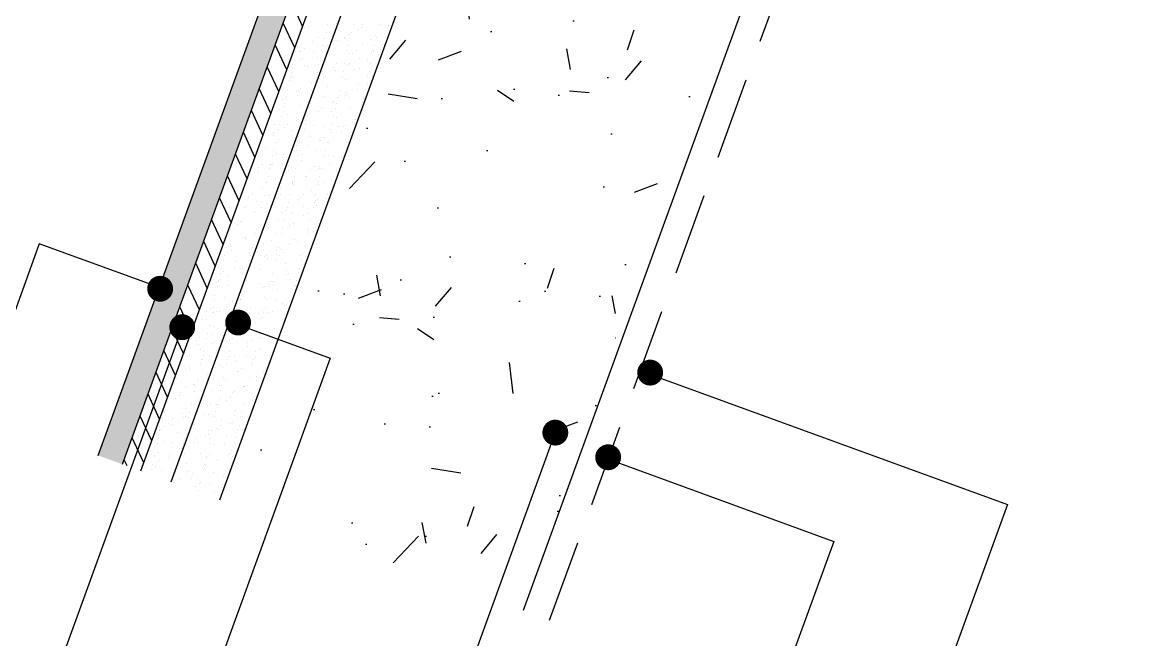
# Model space of a CAD drawing. Header units: millimetres. Extents: x 521005098 to 521837086, y 174609906 to 175681253.
# Drawn here: x 521825555 to 521826421, y 175361147 to 175361625 of the extents above; entities that cross this region are included whole.
import ezdxf

# ---------------------------------------------------------------- set-up
doc = ezdxf.new("R2010")
doc.units = ezdxf.units.MM
doc.header["$LTSCALE"] = 200
doc.linetypes.add('HIDDEN', pattern=[9.524999999999999, 6.35, -3.175])
doc.layers.add('GT detail', color=3, linetype='Continuous')

msp = doc.modelspace()

# ---------------------------------------------------------------- hatches: boundary and pattern name
at = {"layer": 'GT detail'}
h = msp.add_hatch(dxfattribs=at)
h.set_pattern_fill('AR-CONC', color=8, style=0)
h.set_pattern_definition([(50, (0, 0), (182.184668996004, -15.93908553890309), [19.05, -209.55]), (355, (0, 0), (-35.24282597566699, 191.05664288218), [15.24, -167.64]), (100.451, (15.182, -1.32825), (146.9425016659592, 175.1166878202919), [16.19, -178.09]), (46.18420000000001, (0, 50.8), (271.0790408921299, -42.04232793272715), [28.575, -314.325]), (96.6356, (22.5899, 47.2965), (237.4042344662371, 247.4255558900492), [24.285, -267.135]), (351.1840000000001, (0, 50.8), (237.4046058139339, 247.4251178605977), [22.86, -251.46]), (21, (25.4, 38.1), (151.6148798353833, -102.2655185167625), [19.05, -209.55]), (326.0000000000001, (25.4, 38.1), (61.80202834764707, 184.1879661223193), [15.24, -167.64]), (71.4514, (38.0345, 29.5779), (213.4164907701245, 81.92285771605745), [16.19, -178.09]), (37.50000000000001, (0, 0), (3.088603250591817, 84.55503887315311), [0, -165.608, 0, -170.18, 0, -168.275]), (7.499999999999999, (0, 0), (66.81966251030575, 100.1805748181195), [0, -97.02799999999999, 0, -161.798, 0, -64.135]), (327.5, (-56.642, 0), (135.5905951668714, -5.728743992673465), [0, -63.5, 0, -198.12, 0, -262.89]), (317.5, (-82.042, 0), (148.129181386018, 25.42649103333301), [0, -82.55, 0, -131.572, 0, -186.69])])
h.paths.add_polyline_path([(521825707.7170268, 175361255.5934103), (521826357.5552995, 175363041.0093885), (521826498.5091909, 175362989.7063688), (521826584.0142263, 175363224.6295241), (521826443.060331, 175363275.932546), (521826393.0700823, 175363240.91862), (521826666.6861995, 175363992.6727161), (521826682.4744328, 175363933.7173805), (521826823.4283254, 175363882.4143574), (521826875.5690153, 175364025.6697223), (521826968.700613, 175363989.1662357), (521825942.6401819, 175361170.0883744)])
h = msp.add_hatch(dxfattribs=at)
h.set_pattern_fill('ANGLE', color=8, scale=2, style=0)
h.set_pattern_definition([(70, (-1581.220198273659, 575.5170859992504), (-13.12750591237914, 4.778021402259593), [10.16, -3.81]), (160, (-1581.220198273659, 575.5170859992504), (-4.778021402259594, -13.12750591237914), [10.16, -3.81])])
h.paths.add_polyline_path([(521825613.7477647, 175361289.7954247), (521825632.5416172, 175361282.9550219), (521826308.4066136, 175363139.8788351), (521826397.0410397, 175363107.6185421), (521826403.8814426, 175363126.4123946), (521826296.4531639, 175363165.5130903)])

# ---------------------------------------------------------------- linework, layer by layer
for p, q in [((521825942.6401819, 175361170.0883744), (521826968.700613, 175363989.1662357)), ((521825613.7477647, 175361289.7954248), (521826296.4531639, 175363165.5130903)), ((521825632.5416171, 175361282.9550219), (521826308.4066135, 175363139.8788351)), ((521825646.6370065, 175361277.8247197), (521826320.9709371, 175363130.5419648)), ((521825670.129322, 175361269.2742161), (521826339.5116014, 175363108.3869112)), ((521825707.7170268, 175361255.5934103), (521826357.555299, 175363041.009387)), ((521825568.0470492, 175361453.4046678), (521825446.2757791, 175361118.8408531)), ((521825661.0469953, 175361419.5554557), (521825568.0470492, 175361453.4046678)), ((521825679.1951879, 175361390.3413534), (521825565.1952041, 175361077.1289715)), ((521825726.6252885, 175361389.2669298), (521825793.166459, 175361365.0479245)), ((521825793.166459, 175361365.0479245), (521825674.0458981, 175361037.7668729)), ((521826049.1805824, 175361349.1463984), (521826316.7608334, 175361251.7551519)), ((521825967.1655186, 175361307.4382496), (521825846.7897949, 175360976.7086663)), ((521826016.6971737, 175361283.6893978), (521826182.4657104, 175361223.3545848)), ((521826316.7608334, 175361251.7551519), (521826172.8029609, 175360856.2341479)), ((521826182.4657104, 175361223.3545848), (521826063.3451495, 175360896.0735331))]:
    msp.add_line(p, q, dxfattribs=at)
at = {"layer": 'GT detail', "color": 6, "linetype": 'HIDDEN', "ltscale": 0.05}
msp.add_line((521825962.7596279, 175361162.4359797), (521826988.9259618, 175363981.8048107), dxfattribs=at)
at = {"layer": 'GT detail', "color": 8}
for p, q in [((521825771.8018869, 175361621.7124017), (521825762.8367996, 175361640.9380933)), ((521825765.6590298, 175361604.8350409), (521825756.6939426, 175361624.0607325)), ((521825771.8926674, 175361619.8293012), (521825771.8926674, 175361619.8293012)), ((521825773.582423, 175361620.7089323), (521825773.582423, 175361620.7089323)), ((521825776.0047265, 175361621.6793281), (521825776.0047265, 175361621.6793281)), ((521825778.1623731, 175361624.199705), (521825778.1623731, 175361624.199705)), ((521825791.1151282, 175361622.6647798), (521825791.1151282, 175361622.6647798)), ((521825798.1977177, 175361623.4565116), (521825798.1977177, 175361623.4565116)), ((521825800.4440579, 175361623.5844308), (521825800.4440579, 175361623.5844308)), ((521825811.1883729, 175361622.8352144), (521825811.1883729, 175361622.8352144)), ((521825817.5882355, 175361620.6111465), (521825817.5882355, 175361620.6111465)), ((521825818.2330622, 175361622.713318), (521825818.2330622, 175361622.713318)), ((521825831.2616175, 175361623.0056491), (521825831.2616175, 175361623.0056491)), ((521825838.2684067, 175361621.9701246), (521825838.2684067, 175361621.9701246)), ((521825838.4320543, 175361622.2270373), (521825838.4320543, 175361622.2270373)), ((521825841.291083, 175361624.2895056), (521825841.291083, 175361624.2895056)), ((521825768.7823837, 175361612.3024006), (521825768.7823837, 175361612.3024006)), ((521825783.9911395, 175361612.5554207), (521825783.9911395, 175361612.5554207)), ((521825788.8556285, 175361612.4728352), (521825788.8556285, 175361612.4728352)), ((521825789.9658396, 175361617.1087139), (521825789.9658396, 175361617.1087139)), ((521825798.7981528, 175361610.8296486), (521825798.7981528, 175361610.8296486)), ((521825803.9269527, 175361612.5380996), (521825803.9269527, 175361612.5380996)), ((521825804.026484, 175361611.8122272), (521825804.026484, 175361611.8122272)), ((521825807.9228333, 175361615.5796565), (521825807.9228333, 175361615.5796565)), ((521825808.9288732, 175361612.6432699), (521825808.9288732, 175361612.6432699)), ((521825809.6125889, 175361616.4592876), (521825809.6125889, 175361616.4592876)), ((521825814.405171, 175361619.0138165), (521825814.405171, 175361619.0138165)), ((521825824.0618285, 175361611.0690337), (521825824.0618285, 175361611.0690337)), ((521825828.3662842, 175361614.4432021), (521825828.3662842, 175361614.4432021)), ((521825829.0021178, 175361612.8137045), (521825829.0021178, 175361612.8137045)), ((521825759.5161728, 175361587.95768), (521825750.5510856, 175361607.1833716)), ((521825766.5641157, 175361602.2964405), (521825766.5641157, 175361602.2964405)), ((521825767.4299824, 175361606.2021127), (521825767.4299824, 175361606.2021127)), ((521825773.1095051, 175361604.2056489), (521825773.1095051, 175361604.2056489)), ((521825779.7282161, 175361609.869928), (521825779.7282161, 175361609.869928)), ((521825786.6373605, 175361602.4668751), (521825786.6373605, 175361602.4668751)), ((521825787.5032272, 175361606.3725472), (521825787.5032272, 175361606.3725472)), ((521825789.1327506, 175361605.7981586), (521825789.1327506, 175361605.7981586)), ((521825790.8225062, 175361606.6777897), (521825790.8225062, 175361606.6777897)), ((521825793.1448495, 175361603.4624554), (521825793.1448495, 175361603.4624554)), ((521825793.6893292, 175361605.2993137), (521825793.6893292, 175361605.2993137)), ((521825806.7106052, 175361602.6373098), (521825806.7106052, 175361602.6373098)), ((521825807.5764719, 175361606.5429819), (521825807.5764719, 175361606.5429819)), ((521825813.1801941, 175361602.7192619), (521825813.1801941, 175361602.7192619)), ((521825817.8880659, 175361607.9674853), (521825817.8880659, 175361607.9674853)), ((521825826.7838498, 175361602.8077444), (521825826.7838498, 175361602.8077444)), ((521825826.8526722, 175361602.4281451), (521825826.8526722, 175361602.4281451)), ((521825827.6497164, 175361606.7134165), (521825827.6497164, 175361606.7134165)), ((521825831.849179, 175361603.3968709), (521825831.849179, 175361603.3968709)), ((521825834.8283188, 175361606.5800039), (521825834.8283188, 175361606.5800039)), ((521825769.6624458, 175361602.0860929), (521825769.6624458, 175361602.0860929)), ((521825770.0868288, 175361601.8862679), (521825770.0868288, 175361601.8862679)), ((521825770.3426679, 175361596.0166607), (521825770.3426679, 175361596.0166607)), ((521825772.0324235, 175361596.8962918), (521825772.0324235, 175361596.8962918)), ((521825780.0080701, 175361601.0481506), (521825780.0080701, 175361601.0481506)), ((521825783.623559, 175361597.5154786), (521825783.623559, 175361597.5154786)), ((521825790.1221733, 175361601.1430744), (521825790.1221733, 175361601.1430744)), ((521825807.6504423, 175361600.7286994), (521825807.6504423, 175361600.7286994)), ((521825810.1575179, 175361600.3998809), (521825810.1575179, 175361600.3998809)), ((521825816.0382361, 175361596.798506), (521825816.0382361, 175361596.798506)), ((521825821.6115555, 175361596.1580851), (521825821.6115555, 175361596.1580851)), ((521825825.1629166, 175361601.548514), (521825825.1629166, 175361601.548514)), ((521825830.1928624, 175361599.6566874), (521825830.1928624, 175361599.6566874)), ((521825833.2155386, 175361601.9760685), (521825833.2155386, 175361601.9760685)), ((521825753.3733159, 175361571.0803192), (521825744.4082286, 175361590.3060108)), ((521825761.2179874, 175361591.2666527), (521825761.2179874, 175361591.2666527)), ((521825762.9522147, 175361586.004208), (521825762.9522147, 175361586.004208)), ((521825764.304616, 175361592.104496), (521825764.304616, 175361592.104496)), ((521825773.1453407, 175361591.0397617), (521825773.1453407, 175361591.0397617)), ((521825775.9155951, 175361590.2419835), (521825775.9155951, 175361590.2419835)), ((521825783.0254595, 175361586.1746426), (521825783.0254595, 175361586.1746426)), ((521825784.3778608, 175361592.2749305), (521825784.3778608, 175361592.2749305)), ((521825787.1064538, 175361586.4691474), (521825787.1064538, 175361586.4691474)), ((521825795.9509396, 175361589.49879), (521825795.9509396, 175361589.49879)), ((521825797.2481534, 175361587.0170081), (521825797.2481534, 175361587.0170081)), ((521825797.5846722, 175361592.9448643), (521825797.5846722, 175361592.9448643)), ((521825803.0987042, 175361586.3450772), (521825803.0987042, 175361586.3450772)), ((521825804.4511055, 175361592.4453652), (521825804.4511055, 175361592.4453652)), ((521825806.3728339, 175361591.7670161), (521825806.3728339, 175361591.7670161)), ((521825808.0625895, 175361592.6466472), (521825808.0625895, 175361592.6466472)), ((521825811.5457852, 175361588.3742501), (521825811.5457852, 175361588.3742501)), ((521825815.9862841, 175361588.7555965), (521825815.9862841, 175361588.7555965)), ((521825823.1719487, 175361586.5155119), (521825823.1719487, 175361586.5155119)), ((521825824.52435, 175361592.6157998), (521825824.52435, 175361592.6157998)), ((521825762.0112844, 175361579.5728307), (521825762.0112844, 175361579.5728307)), ((521825762.086348, 175361582.0985358), (521825762.086348, 175361582.0985358)), ((521825762.9077171, 175361583.8009759), (521825762.9077171, 175361583.8009759)), ((521825765.0339606, 175361581.8922117), (521825765.0339606, 175361581.8922117)), ((521825776.8688303, 175361579.2303616), (521825776.8688303, 175361579.2303616)), ((521825778.4580708, 175361577.2355102), (521825778.4580708, 175361577.2355102)), ((521825782.046629, 175361578.8296372), (521825782.046629, 175361578.8296372)), ((521825782.1595928, 175361582.2689704), (521825782.1595928, 175361582.2689704)), ((521825785.0693052, 175361581.1490182), (521825785.0693052, 175361581.1490182)), ((521825787.5827512, 175361581.9855182), (521825787.5827512, 175361581.9855182)), ((521825789.2725068, 175361582.8651493), (521825789.2725068, 175361582.8651493)), ((521825801.067567, 175361581.8985331), (521825801.067567, 175361581.8985331)), ((521825802.0819735, 175361578.0864438), (521825802.0819735, 175361578.0864438)), ((521825802.2328375, 175361582.4394051), (521825802.2328375, 175361582.4394051)), ((521825805.1046497, 175361580.4058248), (521825805.1046497, 175361580.4058248)), ((521825815.0286801, 175361577.3279188), (521825815.0286801, 175361577.3279188)), ((521825822.117318, 175361577.3432502), (521825822.117318, 175361577.3432502)), ((521825822.3060821, 175361582.6098397), (521825822.3060821, 175361582.6098397)), ((521825823.6129171, 175361577.7358735), (521825823.6129171, 175361577.7358735)), ((521825825.1399942, 175361579.6626312), (521825825.1399942, 175361579.6626312)), ((521825825.5068984, 175361583.8036357), (521825825.5068984, 175361583.8036357)), ((521825747.2304589, 175361554.2029584), (521825738.2653717, 175361573.42865)), ((521825759.8268483, 175361571.9065913), (521825759.8268483, 175361571.9065913)), ((521825766.8030601, 175361571.4465265), (521825766.8030601, 175361571.4465265)), ((521825767.8400507, 175361567.9285463), (521825767.8400507, 175361567.9285463)), ((521825768.7926685, 175361572.2040202), (521825768.7926685, 175361572.2040202)), ((521825770.4824241, 175361573.0836513), (521825770.4824241, 175361573.0836513)), ((521825779.9000931, 175361572.0770259), (521825779.9000931, 175361572.0770259)), ((521825790.8299434, 175361574.6597472), (521825790.8299434, 175361574.6597472)), ((521825799.9733378, 175361572.2474605), (521825799.9733378, 175361572.2474605)), ((521825804.7910566, 175361570.089133), (521825804.7910566, 175361570.089133)), ((521825804.8228344, 175361567.9543756), (521825804.8228344, 175361567.9543756)), ((521825806.5125901, 175361568.8340067), (521825806.5125901, 175361568.8340067)), ((521825814.4882367, 175361572.9858655), (521825814.4882367, 175361572.9858655)), ((521825820.0465823, 175361572.4178952), (521825820.0465823, 175361572.4178952)), ((521825751.6923414, 175361563.3021534), (521825751.6923414, 175361563.3021534)), ((521825756.3248419, 175361564.9708095), (521825756.3248419, 175361564.9708095)), ((521825756.9584163, 175361559.5787745), (521825756.9584163, 175361559.5787745)), ((521825757.6085803, 175361561.9006312), (521825757.6085803, 175361561.9006312)), ((521825758.474447, 175361565.8063033), (521825758.474447, 175361565.8063033)), ((521825759.6679881, 175361567.4540122), (521825759.6679881, 175361567.4540122)), ((521825770.2859549, 175361560.4001953), (521825770.2859549, 175361560.4001953)), ((521825777.6818251, 175361562.0710657), (521825777.6818251, 175361562.0710657)), ((521825778.5476918, 175361565.9767379), (521825778.5476918, 175361565.9767379)), ((521825780.7641732, 175361566.8759122), (521825780.7641732, 175361566.8759122)), ((521825787.7225074, 175361559.0525088), (521825787.7225074, 175361559.0525088)), ((521825787.8753952, 175361567.1853529), (521825787.8753952, 175361567.1853529)), ((521825794.7252864, 175361562.3052979), (521825794.7252864, 175361562.3052979)), ((521825795.698154, 175361563.2043676), (521825795.698154, 175361563.2043676)), ((521825797.7550698, 175361562.2415004), (521825797.7550698, 175361562.2415004)), ((521825798.6209365, 175361566.1471726), (521825798.6209365, 175361566.1471726)), ((521825807.9107397, 175361566.4421593), (521825807.9107397, 175361566.4421593)), ((521825817.8283144, 175361562.411935), (521825817.8283144, 175361562.411935)), ((521825818.694181, 175361566.3176072), (521825818.694181, 175361566.3176072)), ((521825818.7521697, 175361565.5185187), (521825818.7521697, 175361565.5185187)), ((521825741.0876019, 175361537.3255976), (521825732.1225147, 175361556.5512892)), ((521825753.9357401, 175361557.2593935), (521825753.9357401, 175361557.2593935)), ((521825755.3490806, 175361551.7086866), (521825755.3490806, 175361551.7086866)), ((521825760.0483314, 175361553.1614094), (521825760.0483314, 175361553.1614094)), ((521825773.9710846, 175361556.5162001), (521825773.9710846, 175361556.5162001)), ((521825775.4223254, 175361551.8791212), (521825775.4223254, 175361551.8791212)), ((521825776.9080713, 175361553.4228697), (521825776.9080713, 175361553.4228697)), ((521825776.9937608, 175361558.8355811), (521825776.9937608, 175361558.8355811)), ((521825784.247068, 175361555.8295809), (521825784.247068, 175361555.8295809)), ((521825786.0327517, 175361558.1728777), (521825786.0327517, 175361558.1728777)), ((521825794.0064291, 175361555.7730065), (521825794.0064291, 175361555.7730065)), ((521825795.4955701, 175361552.0495559), (521825795.4955701, 175361552.0495559)), ((521825797.0291053, 175361558.0923875), (521825797.0291053, 175361558.0923875)), ((521825798.2081812, 175361551.2589666), (521825798.2081812, 175361551.2589666)), ((521825808.6863995, 175361557.7346836), (521825808.6863995, 175361557.7346836)), ((521825814.0417736, 175361555.029813), (521825814.0417736, 175361555.029813)), ((521825815.5688146, 175361552.2199905), (521825815.5688146, 175361552.2199905)), ((521825817.0644498, 175361557.349194), (521825817.0644498, 175361557.349194)), ((521825749.9825613, 175361545.3775744), (521825749.9825613, 175361545.3775744)), ((521825753.1308126, 175361541.7027265), (521825753.1308126, 175361541.7027265)), ((521825753.9966792, 175361545.6083986), (521825753.9966792, 175361545.6083986)), ((521825758.1179886, 175361543.6413718), (521825758.1179886, 175361543.6413718)), ((521825759.7645063, 175361545.6151092), (521825759.7645063, 175361545.6151092)), ((521825767.242669, 175361548.3913797), (521825767.242669, 175361548.3913797)), ((521825768.9324247, 175361549.2710108), (521825768.9324247, 175361549.2710108)), ((521825773.2040574, 175361541.873161), (521825773.2040574, 175361541.873161)), ((521825774.0094445, 175361548.5907952), (521825774.0094445, 175361548.5907952)), ((521825774.0699241, 175361545.7788332), (521825774.0699241, 175361545.7788332)), ((521825779.7998508, 175361544.8719156), (521825779.7998508, 175361544.8719156)), ((521825787.9705576, 175361544.0201808), (521825787.9705576, 175361544.0201808)), ((521825793.2773021, 175361542.0435957), (521825793.2773021, 175361542.0435957)), ((521825794.1431687, 175361545.9492679), (521825794.1431687, 175361545.9492679)), ((521825799.8351954, 175361544.1287221), (521825799.8351954, 175361544.1287221)), ((521825803.2728351, 175361544.1417351), (521825803.2728351, 175361544.1417351)), ((521825804.9625907, 175361545.0213662), (521825804.9625907, 175361545.0213662)), ((521825812.1692944, 175361546.6883523), (521825812.1692944, 175361546.6883523)), ((521825812.9382373, 175361549.1732251), (521825812.9382373, 175361549.1732251)), ((521825734.9447449, 175361520.4482367), (521825725.9796577, 175361539.6739284)), ((521825745.8601957, 175361534.9459564), (521825745.8601957, 175361534.9459564)), ((521825748.4525864, 175361538.6098818), (521825748.4525864, 175361538.6098818)), ((521825748.8828719, 175361537.2653374), (521825748.8828719, 175361537.2653374)), ((521825750.142342, 175361539.4895129), (521825750.142342, 175361539.4895129)), ((521825753.4654561, 175361534.3312431), (521825753.4654561, 175361534.3312431)), ((521825763.9436744, 175361540.80696), (521825763.9436744, 175361540.80696)), ((521825765.8955402, 175361534.2027628), (521825765.8955402, 175361534.2027628)), ((521825768.9182164, 175361536.5221438), (521825768.9182164, 175361536.5221438)), ((521825777.9047874, 175361536.2363458), (521825777.9047874, 175361536.2363458)), ((521825784.4827524, 175361534.3602372), (521825784.4827524, 175361534.3602372)), ((521825785.9308847, 175361533.4595693), (521825785.9308847, 175361533.4595693)), ((521825786.172508, 175361535.2398683), (521825786.172508, 175361535.2398683)), ((521825788.9535609, 175361535.7789503), (521825788.9535609, 175361535.7789503)), ((521825794.1481546, 175361539.3917271), (521825794.1481546, 175361539.3917271)), ((521825801.9316708, 175361539.4495665), (521825801.9316708, 175361539.4495665)), ((521825808.9889054, 175361535.0357569), (521825808.9889054, 175361535.0357569)), ((521825743.2278325, 175361527.0924573), (521825743.2278325, 175361527.0924573)), ((521825749.5189115, 175361525.410494), (521825749.5189115, 175361525.410494)), ((521825750.8713129, 175361531.5107819), (521825750.8713129, 175361531.5107819)), ((521825765.6926697, 175361524.5787393), (521825765.6926697, 175361524.5787393)), ((521825767.3824253, 175361525.4583704), (521825767.3824253, 175361525.4583704)), ((521825767.4265692, 175361529.7606288), (521825767.4265692, 175361529.7606288)), ((521825769.5921564, 175361525.5809285), (521825769.5921564, 175361525.5809285)), ((521825770.9445577, 175361531.6812165), (521825770.9445577, 175361531.6812165)), ((521825775.3580719, 175361529.6102292), (521825775.3580719, 175361529.6102292)), ((521825781.3876823, 175361525.1900145), (521825781.3876823, 175361525.1900145)), ((521825789.665401, 175361525.7513632), (521825789.665401, 175361525.7513632)), ((521825791.0178024, 175361531.8516512), (521825791.0178024, 175361531.8516512)), ((521825791.8659006, 175361531.6657314), (521825791.8659006, 175361531.6657314)), ((521825805.8270137, 175361527.0951171), (521825805.8270137, 175361527.0951171)), ((521825805.9662292, 175361532.7163758), (521825805.9662292, 175361532.7163758)), ((521825728.8018879, 175361503.5708759), (521825719.8368007, 175361522.7965676)), ((521825748.5923426, 175361515.6768725), (521825748.5923426, 175361515.6768725)), ((521825748.6530449, 175361521.5048218), (521825748.6530449, 175361521.5048218)), ((521825751.6889619, 175361523.3016719), (521825751.6889619, 175361523.3016719)), ((521825756.5679892, 175361519.8287313), (521825756.5679892, 175361519.8287313)), ((521825757.1889457, 175361522.521843), (521825757.1889457, 175361522.521843)), ((521825768.7262897, 175361521.6752564), (521825768.7262897, 175361521.6752564)), ((521825771.1500588, 175361517.9512286), (521825771.1500588, 175361517.9512286)), ((521825771.7243065, 175361522.5584784), (521825771.7243065, 175361522.5584784)), ((521825788.7995344, 175361521.8456911), (521825788.7995344, 175361521.8456911)), ((521825791.7596509, 175361521.8152849), (521825791.7596509, 175361521.8152849)), ((521825795.3487954, 175361520.6194002), (521825795.3487954, 175361520.6194002)), ((521825801.7228356, 175361520.3290946), (521825801.7228356, 175361520.3290946)), ((521825803.4125912, 175361521.2087258), (521825803.4125912, 175361521.2087258)), ((521825736.6449572, 175361508.262291), (521825736.6449572, 175361508.262291)), ((521825737.7779065, 175361510.0472334), (521825737.7779065, 175361510.0472334)), ((521825737.7846513, 175361512.6325191), (521825737.7846513, 175361512.6325191)), ((521825740.8073275, 175361514.9519002), (521825740.8073275, 175361514.9519002)), ((521825746.3935452, 175361511.3128773), (521825746.3935452, 175361511.3128773)), ((521825746.902587, 175361514.7972414), (521825746.902587, 175361514.7972414)), ((521825747.1231754, 175361514.7380079), (521825747.1231754, 175361514.7380079)), ((521825757.8199958, 175361511.8893256), (521825757.8199958, 175361511.8893256)), ((521825760.842672, 175361514.2087066), (521825760.842672, 175361514.2087066)), ((521825761.0842887, 175361510.1673936), (521825761.0842887, 175361510.1673936)), ((521825766.46679, 175361511.4833118), (521825766.46679, 175361511.4833118)), ((521825777.8553403, 175361511.1461321), (521825777.8553403, 175361511.1461321)), ((521825780.8780165, 175361513.4655132), (521825780.8780165, 175361513.4655132)), ((521825782.9327529, 175361510.5475967), (521825782.9327529, 175361510.5475967)), ((521825784.6225085, 175361511.4272278), (521825784.6225085, 175361511.4272278)), ((521825785.1111718, 175361513.3806144), (521825785.1111718, 175361513.3806144)), ((521825786.5400347, 175361511.6537465), (521825786.5400347, 175361511.6537465)), ((521825792.5981551, 175361515.5790867), (521825792.5981551, 175361515.5790867)), ((521825797.8906849, 175361510.4029387), (521825797.8906849, 175361510.4029387)), ((521825799.072285, 175361508.81), (521825799.072285, 175361508.81)), ((521825800.9133611, 175361512.7223197), (521825800.9133611, 175361512.7223197)), ((521825722.659031, 175361486.6935151), (521825713.6939437, 175361505.9192067)), ((521825729.8022599, 175361505.8953745), (521825729.8022599, 175361505.8953745)), ((521825743.6134176, 175361500.9882347), (521825743.6134176, 175361500.9882347)), ((521825744.1752772, 175361501.3069171), (521825744.1752772, 175361501.3069171)), ((521825745.0411438, 175361505.2125893), (521825745.0411438, 175361505.2125893)), ((521825750.6060703, 175361503.6916767), (521825750.6060703, 175361503.6916767)), ((521825763.648762, 175361500.2450413), (521825763.648762, 175361500.2450413)), ((521825764.1426702, 175361500.7660988), (521825764.1426702, 175361500.7660988)), ((521825764.248522, 175361501.4773517), (521825764.248522, 175361501.4773517)), ((521825764.5671835, 175361499.1210624), (521825764.5671835, 175361499.1210624)), ((521825765.1143886, 175361505.3830239), (521825765.1143886, 175361505.3830239)), ((521825765.8324258, 175361501.6457299), (521825765.8324258, 175361501.6457299)), ((521825773.8080724, 175361505.7975887), (521825773.8080724, 175361505.7975887)), ((521825775.0454018, 175361505.5967793), (521825775.0454018, 175361505.5967793)), ((521825783.6841066, 175361499.5018478), (521825783.6841066, 175361499.5018478)), ((521825784.3217667, 175361501.6477864), (521825784.3217667, 175361501.6477864)), ((521825785.1876333, 175361505.5534585), (521825785.1876333, 175361505.5534585)), ((521825789.0065148, 175361501.026165), (521825789.0065148, 175361501.026165)), ((521825729.7091069, 175361490.3190819), (521825729.7091069, 175361490.3190819)), ((521825732.7317832, 175361492.638463), (521825732.7317832, 175361492.638463)), ((521825740.3684468, 175361496.4528908), (521825740.3684468, 175361496.4528908)), ((521825741.9157774, 175361491.1149726), (521825741.9157774, 175361491.1149726)), ((521825745.3525875, 175361490.9846009), (521825745.3525875, 175361490.9846009)), ((521825747.0423431, 175361491.864232), (521825747.0423431, 175361491.864232)), ((521825752.7671276, 175361491.8952695), (521825752.7671276, 175361491.8952695)), ((521825754.3295599, 175361491.8822765), (521825754.3295599, 175361491.8822765)), ((521825755.0179898, 175361496.0160908), (521825755.0179898, 175361496.0160908)), ((521825761.9890223, 175361491.2854072), (521825761.9890223, 175361491.2854072)), ((521825772.8024722, 175361491.152076), (521825772.8024722, 175361491.152076)), ((521825778.5282966, 175361494.550448), (521825778.5282966, 175361494.550448)), ((521825782.0622669, 175361491.4558418), (521825782.0622669, 175361491.4558418)), ((521825791.0481557, 175361491.7664461), (521825791.0481557, 175361491.7664461)), ((521825792.4894096, 175361489.9798338), (521825792.4894096, 175361489.9798338)), ((521825792.8378167, 175361490.4088825), (521825792.8378167, 175361490.4088825)), ((521825716.516174, 175361469.8161543), (521825707.5510868, 175361489.0418459)), ((521825726.5625048, 175361481.2031029), (521825726.5625048, 175361481.2031029)), ((521825728.2522604, 175361482.082734), (521825728.2522604, 175361482.082734)), ((521825730.3026766, 175361488.6690558), (521825730.3026766, 175361488.6690558)), ((521825736.2279071, 175361486.2345929), (521825736.2279071, 175361486.2345929)), ((521825739.6975095, 175361481.1090125), (521825739.6975095, 175361481.1090125)), ((521825740.5633761, 175361485.0146846), (521825740.5633761, 175361485.0146846)), ((521825744.2637897, 175361484.0984415), (521825744.2637897, 175361484.0984415)), ((521825749.7444514, 175361489.5758885), (521825749.7444514, 175361489.5758885)), ((521825759.7707543, 175361481.279447), (521825759.7707543, 175361481.279447)), ((521825760.6366209, 175361485.1851192), (521825760.6366209, 175361485.1851192)), ((521825768.2906731, 175361487.3116622), (521825768.2906731, 175361487.3116622)), ((521825769.779796, 175361488.832695), (521825769.779796, 175361488.832695)), ((521825772.258073, 175361481.9849482), (521825772.258073, 175361481.9849482)), ((521825779.843999, 175361481.4498817), (521825779.843999, 175361481.4498817)), ((521825780.7098656, 175361485.3555539), (521825780.7098656, 175361485.3555539)), ((521825781.3827535, 175361486.7349562), (521825781.3827535, 175361486.7349562)), ((521825782.2517862, 175361482.7410479), (521825782.2517862, 175361482.7410479)), ((521825783.0725091, 175361487.6145873), (521825783.0725091, 175361487.6145873)), ((521825789.8151405, 175361488.0895015), (521825789.8151405, 175361488.0895015)), ((521825733.7855714, 175361477.6227245), (521825733.7855714, 175361477.6227245)), ((521825735.5378731, 175361478.6747976), (521825735.5378731, 175361478.6747976)), ((521825747.7466846, 175361473.0521102), (521825747.7466846, 175361473.0521102)), ((521825755.5732177, 175361477.9316041), (521825755.5732177, 175361477.9316041)), ((521825758.2249028, 175361479.5278271), (521825758.2249028, 175361479.5278271)), ((521825762.5926708, 175361476.9534583), (521825762.5926708, 175361476.9534583)), ((521825764.2824264, 175361477.8330894), (521825764.2824264, 175361477.8330894)), ((521825772.186016, 175361474.9572128), (521825772.186016, 175361474.9572128)), ((521825775.6085622, 175361477.1884106), (521825775.6085622, 175361477.1884106)), ((521825710.373317, 175361452.9387935), (521825701.4082298, 175361472.1644851)), ((521825716.0123636, 175361464.6463453), (521825716.0123636, 175361464.6463453)), ((521825717.3647649, 175361470.7466333), (521825717.3647649, 175361470.7466333)), ((521825721.6335625, 175361468.0056448), (521825721.6335625, 175361468.0056448)), ((521825723.5479478, 175361470.3839387), (521825723.5479478, 175361470.3839387)), ((521825724.6562387, 175361470.3250258), (521825724.6562387, 175361470.3250258)), ((521825736.0856084, 175361464.8167799), (521825736.0856084, 175361464.8167799)), ((521825737.4380097, 175361470.9170679), (521825737.4380097, 175361470.9170679)), ((521825737.509061, 175361465.8133244), (521825737.509061, 175361465.8133244)), ((521825741.6689071, 175361467.2624513), (521825741.6689071, 175361467.2624513)), ((521825743.8025881, 175361467.1719604), (521825743.8025881, 175361467.1719604)), ((521825744.6915833, 175361469.5818323), (521825744.6915833, 175361469.5818323)), ((521825745.4923437, 175361468.0515915), (521825745.4923437, 175361468.0515915)), ((521825753.4679903, 175361472.2034503), (521825753.4679903, 175361472.2034503)), ((521825756.1588532, 175361464.9872145), (521825756.1588532, 175361464.9872145)), ((521825757.5112545, 175361471.0875025), (521825757.5112545, 175361471.0875025)), ((521825761.7042516, 175361466.5192578), (521825761.7042516, 175361466.5192578)), ((521825761.7077976, 175361468.4814959), (521825761.7077976, 175361468.4814959)), ((521825764.7269278, 175361468.8386388), (521825764.7269278, 175361468.8386388)), ((521825775.6689109, 175361463.9108816), (521825775.6689109, 175361463.9108816)), ((521825776.2320979, 175361465.1576492), (521825776.2320979, 175361465.1576492)), ((521825777.5844992, 175361471.2579372), (521825777.5844992, 175361471.2579372)), ((521825781.5225096, 175361463.8019468), (521825781.5225096, 175361463.8019468)), ((521825781.7395961, 175361465.7760643), (521825781.7395961, 175361465.7760643)), ((521825784.7622724, 175361468.0954453), (521825784.7622724, 175361468.0954453)), ((521825704.23046, 175361436.0614327), (521825695.2653728, 175361455.2871243)), ((521825715.1464969, 175361460.7406732), (521825715.1464969, 175361460.7406732)), ((521825725.0125054, 175361457.3904624), (521825725.0125054, 175361457.3904624)), ((521825726.702261, 175361458.2700935), (521825726.702261, 175361458.2700935)), ((521825727.4432908, 175361458.0294893), (521825727.4432908, 175361458.0294893)), ((521825727.4623289, 175361456.3613604), (521825727.4623289, 175361456.3613604)), ((521825734.6779076, 175361462.4219524), (521825734.6779076, 175361462.4219524)), ((521825735.2197418, 175361460.9111078), (521825735.2197418, 175361460.9111078)), ((521825747.4976733, 175361455.6181669), (521825747.4976733, 175361455.6181669)), ((521825751.4701741, 175361461.2427101), (521825751.4701741, 175361461.2427101)), ((521825755.2929866, 175361461.0815423), (521825755.2929866, 175361461.0815423)), ((521825765.4312872, 175361456.6720958), (521825765.4312872, 175361456.6720958)), ((521825770.7080736, 175361458.1723078), (521825770.7080736, 175361458.1723078)), ((521825775.3662313, 175361461.251977), (521825775.3662313, 175361461.251977)), ((521825779.832754, 175361462.9223157), (521825779.832754, 175361462.9223157)), ((521825712.8869972, 175361450.5487286), (521825712.8869972, 175361450.5487286)), ((521825715.887825, 175361452.6404544), (521825715.887825, 175361452.6404544)), ((521825716.5806944, 175361448.0115886), (521825716.5806944, 175361448.0115886)), ((521825716.9650725, 175361451.5537724), (521825716.9650725, 175361451.5537724)), ((521825730.9261856, 175361446.9831581), (521825730.9261856, 175361446.9831581)), ((521825732.960242, 175361450.7191632), (521825732.960242, 175361450.7191632)), ((521825736.6160389, 175361447.2683951), (521825736.6160389, 175361447.2683951)), ((521825741.4044039, 175361453.458875), (521825741.4044039, 175361453.458875)), ((521825751.9179909, 175361448.3908098), (521825751.9179909, 175361448.3908098)), ((521825753.0334868, 175361450.8895978), (521825753.0334868, 175361450.8895978)), ((521825755.3655171, 175361448.8882607), (521825755.3655171, 175361448.8882607)), ((521825756.6513835, 175361446.5252016), (521825756.6513835, 175361446.5252016)), ((521825761.0426713, 175361453.1408178), (521825761.0426713, 175361453.1408178)), ((521825762.7324269, 175361454.0204489), (521825762.7324269, 175361454.0204489)), ((521825767.5330179, 175361454.8749734), (521825767.5330179, 175361454.8749734)), ((521825773.1067315, 175361451.0600325), (521825773.1067315, 175361451.0600325)), ((521825698.087603, 175361419.1840718), (521825689.1225158, 175361438.4097635)), ((521825710.6687292, 175361440.5427685), (521825710.6687292, 175361440.5427685)), ((521825711.5345958, 175361444.4484407), (521825711.5345958, 175361444.4484407)), ((521825713.5580182, 175361445.6922076), (521825713.5580182, 175361445.6922076)), ((521825720.688562, 175361439.7443722), (521825720.688562, 175361439.7443722)), ((521825730.7419741, 175361440.7132031), (521825730.7419741, 175361440.7132031)), ((521825731.6078407, 175361444.6188753), (521825731.6078407, 175361444.6188753)), ((521825733.1279082, 175361438.6093119), (521825733.1279082, 175361438.6093119)), ((521825733.5933627, 175361444.9490141), (521825733.5933627, 175361444.9490141)), ((521825742.2525886, 175361443.3593199), (521825742.2525886, 175361443.3593199)), ((521825743.9423442, 175361444.238951), (521825743.9423442, 175361444.238951)), ((521825744.8872988, 175361442.4125438), (521825744.8872988, 175361442.4125438)), ((521825750.8152189, 175361440.8836377), (521825750.8152189, 175361440.8836377)), ((521825751.6810855, 175361444.7893098), (521825751.6810855, 175361444.7893098)), ((521825753.6287072, 175361444.2058206), (521825753.6287072, 175361444.2058206)), ((521825758.8484119, 175361437.8419295), (521825758.8484119, 175361437.8419295)), ((521825769.3266302, 175361444.3176464), (521825769.3266302, 175361444.3176464)), ((521825770.8884636, 175361441.0540724), (521825770.8884636, 175361441.0540724)), ((521825771.7543302, 175361444.9597445), (521825771.7543302, 175361444.9597445)), ((521825773.6640518, 175361443.4626271), (521825773.6640518, 175361443.4626271)), ((521825776.6867281, 175361445.7820082), (521825776.6867281, 175361445.7820082)), ((521825708.4092295, 175361430.350824), (521825708.4092295, 175361430.350824)), ((521825710.6227919, 175361431.9605371), (521825710.6227919, 175361431.9605371)), ((521825719.3867844, 175361434.0479232), (521825719.3867844, 175361434.0479232)), ((521825723.4625059, 175361433.577822), (521825723.4625059, 175361433.577822)), ((521825725.1522616, 175361434.4574531), (521825725.1522616, 175361434.4574531)), ((521825728.4824743, 175361430.5212586), (521825728.4824743, 175361430.5212586)), ((521825734.6496752, 175361435.1737579), (521825734.6496752, 175361435.1737579)), ((521825739.422129, 175361433.3047297), (521825739.422129, 175361433.3047297)), ((521825748.5557191, 175361430.6916931), (521825748.5557191, 175361430.6916931)), ((521825748.6107883, 175361430.6031436), (521825748.6107883, 175361430.6031436)), ((521825759.4574736, 175361432.5615363), (521825759.4574736, 175361432.5615363)), ((521825759.492672, 175361429.3281774), (521825759.492672, 175361429.3281774)), ((521825761.1824276, 175361430.2078085), (521825761.1824276, 175361430.2078085)), ((521825768.6289638, 175361430.8621278), (521825768.6289638, 175361430.8621278)), ((521825769.1580743, 175361434.3596673), (521825769.1580743, 175361434.3596673)), ((521825691.9447461, 175361402.306711), (521825682.9796588, 175361421.5324027)), ((521825704.6724232, 175361423.796324), (521825704.6724232, 175361423.796324)), ((521825705.4824738, 175361423.3787704), (521825705.4824738, 175361423.3787704)), ((521825706.3621789, 175361424.6759551), (521825706.3621789, 175361424.6759551)), ((521825707.0568281, 175361424.250536), (521825707.0568281, 175361424.250536)), ((521825708.50515, 175361425.6981514), (521825708.50515, 175361425.6981514)), ((521825714.1056867, 175361420.9142059), (521825714.1056867, 175361420.9142059)), ((521825714.3378255, 175361428.827814), (521825714.3378255, 175361428.827814)), ((521825724.583905, 175361427.3899229), (521825724.583905, 175361427.3899229)), ((521825725.5178183, 175361422.6355769), (521825725.5178183, 175361422.6355769)), ((521825726.2642063, 175361420.5152984), (521825726.2642063, 175361420.5152984)), ((521825727.130073, 175361424.4209706), (521825727.130073, 175361424.4209706)), ((521825728.5404946, 175361424.9549579), (521825728.5404946, 175361424.9549579)), ((521825738.5450181, 175361422.8193085), (521825738.5450181, 175361422.8193085)), ((521825745.5531629, 175361421.8923835), (521825745.5531629, 175361421.8923835)), ((521825746.3374512, 175361420.685733), (521825746.3374512, 175361420.685733)), ((521825747.2033178, 175361424.5914052), (521825747.2033178, 175361424.5914052)), ((521825748.5758392, 175361424.2117645), (521825748.5758392, 175361424.2117645)), ((521825750.3679916, 175361424.5781694), (521825750.3679916, 175361424.5781694)), ((521825762.5719015, 175361426.0325293), (521825762.5719015, 175361426.0325293)), ((521825765.5885074, 175361421.1491899), (521825765.5885074, 175361421.1491899)), ((521825766.4106959, 175361420.8561677), (521825766.4106959, 175361420.8561677)), ((521825767.2765625, 175361424.7618398), (521825767.2765625, 175361424.7618398)), ((521825768.6111836, 175361423.468571), (521825768.6111836, 175361423.468571)), ((521825703.8680632, 175361413.6754201), (521825703.8680632, 175361413.6754201)), ((521825706.1909615, 175361420.3448638), (521825706.1909615, 175361420.3448638)), ((521825728.0667998, 175361416.3435916), (521825728.0667998, 175361416.3435916)), ((521825731.5779089, 175361414.7966715), (521825731.5779089, 175361414.7966715)), ((521825740.7025893, 175361419.5466794), (521825740.7025893, 175361419.5466794)), ((521825742.392345, 175361420.4263105), (521825742.392345, 175361420.4263105)), ((521825752.5061313, 175361418.2486942), (521825752.5061313, 175361418.2486942)), ((521825685.8018891, 175361385.4293502), (521825676.8368019, 175361404.6550418)), ((521825693.8022929, 175361405.891585), (521825693.8022929, 175361405.891585)), ((521825700.4296057, 175361403.3847142), (521825700.4296057, 175361403.3847142)), ((521825702.5790604, 175361404.0526313), (521825702.5790604, 175361404.0526313)), ((521825703.9314618, 175361410.1529193), (521825703.9314618, 175361410.1529193)), ((521825711.3112401, 175361411.734486), (521825711.3112401, 175361411.734486)), ((521825712.7878262, 175361405.0151735), (521825712.7878262, 175361405.0151735)), ((521825717.8291763, 175361409.1048058), (521825717.8291763, 175361409.1048058)), ((521825721.9125066, 175361409.7651815), (521825721.9125066, 175361409.7651815)), ((521825722.6523053, 175361404.2230659), (521825722.6523053, 175361404.2230659)), ((521825723.6022623, 175361410.6448126), (521825723.6022623, 175361410.6448126)), ((521825724.0047066, 175361410.3233539), (521825724.0047066, 175361410.3233539)), ((521825731.3465847, 175361410.9912926), (521825731.3465847, 175361410.9912926)), ((521825731.7902894, 175361404.5341915), (521825731.7902894, 175361404.5341915)), ((521825742.027913, 175361411.7729773), (521825742.027913, 175361411.7729773)), ((521825742.7255501, 175361404.3935005), (521825742.7255501, 175361404.3935005)), ((521825744.0779514, 175361410.4937885), (521825744.0779514, 175361410.4937885)), ((521825751.3819291, 175361410.2480991), (521825751.3819291, 175361410.2480991)), ((521825755.9890261, 175361407.202363), (521825755.9890261, 175361407.202363)), ((521825757.9426724, 175361405.5155368), (521825757.9426724, 175361405.5155368)), ((521825759.6324281, 175361406.3951679), (521825759.6324281, 175361406.3951679)), ((521825764.1511961, 175361410.6642231), (521825764.1511961, 175361410.6642231)), ((521825693.9977435, 175361395.2336756), (521825693.9977435, 175361395.2336756)), ((521825697.2851878, 175361394.8452537), (521825697.2851878, 175361394.8452537)), ((521825697.4069294, 175361401.0653332), (521825697.4069294, 175361401.0653332)), ((521825701.7131938, 175361400.1469592), (521825701.7131938, 175361400.1469592)), ((521825703.1224239, 175361399.9836836), (521825703.1224239, 175361399.9836836)), ((521825704.8121796, 175361400.8633147), (521825704.8121796, 175361400.8633147)), ((521825707.7634061, 175361401.3209707), (521825707.7634061, 175361401.3209707)), ((521825717.442274, 175361400.3221398), (521825717.442274, 175361400.3221398)), ((521825720.4649503, 175361402.6415208), (521825720.4649503, 175361402.6415208)), ((521825721.7245193, 175361396.7503564), (521825721.7245193, 175361396.7503564)), ((521825721.7864386, 175361400.3173937), (521825721.7864386, 175361400.3173937)), ((521825737.4776185, 175361399.5789463), (521825737.4776185, 175361399.5789463)), ((521825739.1525897, 175361395.7340389), (521825739.1525897, 175361395.7340389)), ((521825740.5002947, 175361401.8983273), (521825740.5002947, 175361401.8983273)), ((521825740.8423454, 175361396.61367), (521825740.8423454, 175361396.61367)), ((521825741.8596835, 175361400.4878283), (521825741.8596835, 175361400.4878283)), ((521825745.7514026, 175361399.9635772), (521825745.7514026, 175361399.9635772)), ((521825748.817992, 175361400.7655289), (521825748.817992, 175361400.7655289)), ((521825757.512963, 175361398.8357527), (521825757.512963, 175361398.8357527)), ((521825760.5356392, 175361401.1551338), (521825760.5356392, 175361401.1551338)), ((521825679.6590321, 175361368.5519894), (521825670.6939449, 175361387.7776811)), ((521825687.0475643, 175361387.6064679), (521825687.0475643, 175361387.6064679)), ((521825699.453694, 175361389.9550146), (521825699.453694, 175361389.9550146)), ((521825703.2356958, 175361389.4210489), (521825703.2356958, 175361389.4210489)), ((521825711.2463009, 175361390.2746395), (521825711.2463009, 175361390.2746395)), ((521825719.5269389, 175361390.1254492), (521825719.5269389, 175361390.1254492)), ((521825720.362507, 175361385.952541), (521825720.362507, 175361385.952541)), ((521825722.0522627, 175361386.8321721), (521825722.0522627, 175361386.8321721)), ((521825723.2710402, 175361388.6778554), (521825723.2710402, 175361388.6778554)), ((521825730.0279093, 175361390.9840309), (521825730.0279093, 175361390.9840309)), ((521825735.6856323, 175361392.1797421), (521825735.6856323, 175361392.1797421)), ((521825739.6001837, 175361390.2958838), (521825739.6001837, 175361390.2958838)), ((521825743.3063847, 175361387.9346618), (521825743.3063847, 175361387.9346618)), ((521825749.6467455, 175361387.6091278), (521825749.6467455, 175361387.6091278)), ((521825689.3313851, 175361378.7518961), (521825689.3313851, 175361378.7518961)), ((521825692.3540614, 175361381.0712771), (521825692.3540614, 175361381.0712771)), ((521825697.2354261, 175361379.9490545), (521825697.2354261, 175361379.9490545)), ((521825698.1012927, 175361383.8547266), (521825698.1012927, 175361383.8547266)), ((521825701.0086774, 175361383.0358536), (521825701.0086774, 175361383.0358536)), ((521825709.3667296, 175361378.0087026), (521825709.3667296, 175361378.0087026)), ((521825711.2378266, 175361381.202533), (521825711.2378266, 175361381.202533)), ((521825712.3894058, 175361380.3280836), (521825712.3894058, 175361380.3280836)), ((521825714.9697905, 175361378.4652393), (521825714.9697905, 175361378.4652393)), ((521825717.3086709, 175361380.1194891), (521825717.3086709, 175361380.1194891)), ((521825718.1745376, 175361384.0251612), (521825718.1745376, 175361384.0251612)), ((521825725.2074141, 175361385.7040251), (521825725.2074141, 175361385.7040251)), ((521825729.4020741, 175361377.265509), (521825729.4020741, 175361377.265509)), ((521825732.4247503, 175361379.5848901), (521825732.4247503, 175361379.5848901)), ((521825737.3819157, 175361380.2899236), (521825737.3819157, 175361380.2899236)), ((521825738.2477824, 175361384.1955958), (521825738.2477824, 175361384.1955958)), ((521825739.1685272, 175361381.1334109), (521825739.1685272, 175361381.1334109)), ((521825752.4600949, 175361378.8416966), (521825752.4600949, 175361378.8416966)), ((521825673.5161752, 175361351.6746286), (521825664.5510879, 175361370.9003202)), ((521825680.4646889, 175361368.7763016), (521825680.4646889, 175361368.7763016)), ((521825690.9429072, 175361375.2520185), (521825690.9429072, 175361375.2520185)), ((521825692.4477439, 175361371.4210351), (521825692.4477439, 175361371.4210351)), ((521825694.9759263, 175361369.7571099), (521825694.9759263, 175361369.7571099)), ((521825701.5724244, 175361376.1710431), (521825701.5724244, 175361376.1710431)), ((521825703.26218, 175361377.0506742), (521825703.26218, 175361377.0506742)), ((521825704.9040203, 175361370.6814042), (521825704.9040203, 175361370.6814042)), ((521825715.0491712, 175361369.9275445), (521825715.0491712, 175361369.9275445)), ((521825728.9309037, 175361373.894625), (521825728.9309037, 175361373.894625)), ((521825735.122416, 175361370.0979791), (521825735.122416, 175361370.0979791)), ((521825737.6025903, 175361371.9213984), (521825737.6025903, 175361371.9213984)), ((521825739.2923459, 175361372.8010295), (521825739.2923459, 175361372.8010295)), ((521825742.8920168, 175361369.3240107), (521825742.8920168, 175361369.3240107)), ((521825747.2679926, 175361376.9528883), (521825747.2679926, 175361376.9528883)), ((521825749.4374186, 175361376.5223155), (521825749.4374186, 175361376.5223155)), ((521825682.7823417, 175361366.3895451), (521825682.7823417, 175361366.3895451)), ((521825684.4720973, 175361367.2691762), (521825684.4720973, 175361367.2691762)), ((521825693.623525, 175361363.656822), (521825693.623525, 175361363.656822)), ((521825694.4258021, 175361364.2056873), (521825694.4258021, 175361364.2056873)), ((521825695.1601513, 175361367.1076117), (521825695.1601513, 175361367.1076117)), ((521825712.8309032, 175361359.9215844), (521825712.8309032, 175361359.9215844)), ((521825713.6967699, 175361363.8272566), (521825713.6967699, 175361363.8272566)), ((521825715.1954958, 175361366.3644181), (521825715.1954958, 175361366.3644181)), ((521825718.8125076, 175361362.1399005), (521825718.8125076, 175361362.1399005)), ((521825718.8651335, 175361366.1107899), (521825718.8651335, 175361366.1107899)), ((521825720.5022632, 175361363.0195316), (521825720.5022632, 175361363.0195316)), ((521825728.4779099, 175361367.1713904), (521825728.4779099, 175361367.1713904)), ((521825732.8262466, 175361361.5401756), (521825732.8262466, 175361361.5401756)), ((521825732.904148, 175361360.092019), (521825732.904148, 175361360.092019)), ((521825733.7700147, 175361363.9976911), (521825733.7700147, 175361363.9976911)), ((521825735.2308404, 175361365.6212246), (521825735.2308404, 175361365.6212246)), ((521825667.3733182, 175361334.7972678), (521825658.408231, 175361354.0229594)), ((521825681.2558407, 175361356.4384589), (521825681.2558407, 175361356.4384589)), ((521825684.1881785, 175361356.9669015), (521825684.1881785, 175361356.9669015)), ((521825684.2785169, 175361358.7578399), (521825684.2785169, 175361358.7578399)), ((521825692.7576584, 175361359.7511498), (521825692.7576584, 175361359.7511498)), ((521825698.1492916, 175361352.3962872), (521825698.1492916, 175361352.3962872)), ((521825700.0224249, 175361352.3584026), (521825700.0224249, 175361352.3584026)), ((521825701.2911852, 175361355.6952654), (521825701.2911852, 175361355.6952654)), ((521825701.7121806, 175361353.2380337), (521825701.7121806, 175361353.2380337)), ((521825704.3138614, 175361358.0146464), (521825704.3138614, 175361358.0146464)), ((521825708.3869151, 175361359.635073), (521825708.3869151, 175361359.635073)), ((521825709.6878272, 175361357.3898925), (521825709.6878272, 175361357.3898925)), ((521825721.3265297, 175361354.9520718), (521825721.3265297, 175361354.9520718)), ((521825722.3480283, 175361355.0644587), (521825722.3480283, 175361355.0644587)), ((521825724.349206, 175361357.2714529), (521825724.349206, 175361357.2714529)), ((521825741.3618742, 175361354.2088783), (521825741.3618742, 175361354.2088783)), ((521825744.3845505, 175361356.5282594), (521825744.3845505, 175361356.5282594)), ((521825674.1224083, 175361349.1830664), (521825674.1224083, 175361349.1830664)), ((521825681.2323422, 175361342.5769046), (521825681.2323422, 175361342.5769046)), ((521825682.9220979, 175361343.4565357), (521825682.9220979, 175361343.4565357)), ((521825687.0846069, 175361344.7941745), (521825687.0846069, 175361344.7941745)), ((521825688.0835214, 175361344.6124521), (521825688.0835214, 175361344.6124521)), ((521825689.1457573, 175361343.4589173), (521825689.1457573, 175361343.4589173)), ((521825690.4981586, 175361349.5592053), (521825690.4981586, 175361349.5592053)), ((521825690.8977445, 175361347.6083946), (521825690.8977445, 175361347.6083946)), ((521825707.1199515, 175361344.050981), (521825707.1199515, 175361344.050981)), ((521825709.2190022, 175361343.6293519), (521825709.2190022, 175361343.6293519)), ((521825710.5714035, 175361349.7296399), (521825710.5714035, 175361349.7296399)), ((521825712.1104047, 175361347.8256728), (521825712.1104047, 175361347.8256728)), ((521825726.0715179, 175361343.2550586), (521825726.0715179, 175361343.2550586)), ((521825726.9279105, 175361343.35875), (521825726.9279105, 175361343.35875)), ((521825727.155296, 175361343.3077874), (521825727.155296, 175361343.3077874)), ((521825729.292247, 175361343.7997864), (521825729.292247, 175361343.7997864)), ((521825730.6446483, 175361349.9000744), (521825730.6446483, 175361349.9000744)), ((521825736.052591, 175361348.1087579), (521825736.052591, 175361348.1087579)), ((521825736.3091415, 175361350.4938444), (521825736.3091415, 175361350.4938444)), ((521825737.7423466, 175361348.988389), (521825737.7423466, 175361348.988389)), ((521825661.2304612, 175361317.9199069), (521825652.2653739, 175361337.1455986)), ((521825672.1076618, 175361337.8268966), (521825672.1076618, 175361337.8268966)), ((521825673.1802963, 175361334.1250217), (521825673.1802963, 175361334.1250217)), ((521825676.2029725, 175361336.4444027), (521825676.2029725, 175361336.4444027)), ((521825677.6053031, 175361338.1367352), (521825677.6053031, 175361338.1367352)), ((521825688.2798907, 175361339.5532451), (521825688.2798907, 175361339.5532451)), ((521825696.2383171, 175361335.7012092), (521825696.2383171, 175361335.7012092)), ((521825702.0446346, 175361340.0418378), (521825702.0446346, 175361340.0418378)), ((521825708.3531355, 175361339.7236797), (521825708.3531355, 175361339.7236797)), ((521825716.0057477, 175361335.4712234), (521825716.0057477, 175361335.4712234)), ((521825716.2736616, 175361334.9580157), (521825716.2736616, 175361334.9580157)), ((521825717.2625083, 175361338.32726), (521825717.2625083, 175361338.32726)), ((521825718.9522639, 175361339.2068911), (521825718.9522639, 175361339.2068911)), ((521825728.4263803, 175361339.8941143), (521825728.4263803, 175361339.8941143)), ((521825736.3090061, 175361334.2148222), (521825736.3090061, 175361334.2148222)), ((521825665.947146, 175361329.1908659), (521825665.947146, 175361329.1908659)), ((521825667.3676796, 175361330.8979494), (521825667.3676796, 175361330.8979494)), ((521825681.3287927, 175361326.327335), (521825681.3287927, 175361326.327335)), ((521825686.0203909, 175361329.3613006), (521825686.0203909, 175361329.3613006)), ((521825691.5664163, 175361333.5661209), (521825691.5664163, 175361333.5661209)), ((521825693.2156408, 175361333.3818282), (521825693.2156408, 175361333.3818282)), ((521825698.4724256, 175361328.5457621), (521825698.4724256, 175361328.5457621)), ((521825700.1621812, 175361329.4253932), (521825700.1621812, 175361329.4253932)), ((521825705.5275294, 175361328.9955066), (521825705.5275294, 175361328.9955066)), ((521825706.0936358, 175361329.5317352), (521825706.0936358, 175361329.5317352)), ((521825708.1378278, 175361333.577252), (521825708.1378278, 175361333.577252)), ((521825713.2509853, 175361332.6386347), (521825713.2509853, 175361332.6386347)), ((521825726.1668806, 175361329.7021697), (521825726.1668806, 175361329.7021697)), ((521825729.9668608, 175361330.9006092), (521825729.9668608, 175361330.9006092)), ((521825733.2863299, 175361331.8954411), (521825733.2863299, 175361331.8954411)), ((521825655.0876042, 175361301.0425462), (521825646.1225169, 175361320.2682378)), ((521825663.728878, 175361319.1849058), (521825663.728878, 175361319.1849058)), ((521825664.5947447, 175361323.090578), (521825664.5947447, 175361323.090578)), ((521825671.2630225, 175361318.5435), (521825671.2630225, 175361318.5435)), ((521825679.0090626, 175361322.4807373), (521825679.0090626, 175361322.4807373)), ((521825679.6823429, 175361318.7642642), (521825679.6823429, 175361318.7642642)), ((521825681.3720985, 175361319.6438953), (521825681.3720985, 175361319.6438953)), ((521825683.802123, 175361319.3553405), (521825683.802123, 175361319.3553405)), ((521825684.6679896, 175361323.2610126), (521825684.6679896, 175361323.2610126)), ((521825689.3477451, 175361323.7957541), (521825689.3477451, 175361323.7957541)), ((521825695.2899058, 175361321.7567207), (521825695.2899058, 175361321.7567207)), ((521825699.0444071, 175361321.7375438), (521825699.0444071, 175361321.7375438)), ((521825703.8753678, 175361319.525775), (521825703.8753678, 175361319.525775)), ((521825704.7412345, 175361323.4314472), (521825704.7412345, 175361323.4314472)), ((521825709.251019, 175361317.1861064), (521825709.251019, 175361317.1861064)), ((521825719.0797516, 175361320.9943503), (521825719.0797516, 175361320.9943503)), ((521825719.4886425, 175361324.4248922), (521825719.4886425, 175361324.4248922)), ((521825723.9486126, 175361319.6962096), (521825723.9486126, 175361319.6962096)), ((521825724.8144793, 175361323.6018818), (521825724.8144793, 175361323.6018818)), ((521825725.3779111, 175361319.5461095), (521825725.3779111, 175361319.5461095)), ((521825660.7848043, 175361312.0677831), (521825660.7848043, 175361312.0677831)), ((521825660.8922602, 175361308.9827662), (521825660.8922602, 175361308.9827662)), ((521825661.4693783, 175361308.9929613), (521825661.4693783, 175361308.9929613)), ((521825662.5820158, 175361309.8623973), (521825662.5820158, 175361309.8623973)), ((521825665.1047519, 175361311.8115845), (521825665.1047519, 175361311.8115845)), ((521825668.1274282, 175361314.1309655), (521825668.1274282, 175361314.1309655)), ((521825670.5576624, 175361314.0142562), (521825670.5576624, 175361314.0142562)), ((521825681.5426232, 175361309.1633959), (521825681.5426232, 175361309.1633959)), ((521825685.1400964, 175361311.068391), (521825685.1400964, 175361311.068391)), ((521825685.2241356, 175361313.9728856), (521825685.2241356, 175361313.9728856)), ((521825688.1627727, 175361313.387772), (521825688.1627727, 175361313.387772)), ((521825699.1852488, 175361309.4022713), (521825699.1852488, 175361309.4022713)), ((521825701.6158681, 175361309.3338305), (521825701.6158681, 175361309.3338305)), ((521825705.175441, 175361310.3251975), (521825705.175441, 175361310.3251975)), ((521825706.5878284, 175361309.7646116), (521825706.5878284, 175361309.7646116)), ((521825708.1981172, 175361312.6445785), (521825708.1981172, 175361312.6445785)), ((521825715.7125089, 175361314.5146196), (521825715.7125089, 175361314.5146196)), ((521825717.4022645, 175361315.3942507), (521825717.4022645, 175361315.3942507)), ((521825721.6891129, 175361309.5042651), (521825721.6891129, 175361309.5042651)), ((521825723.2121321, 175361312.6154921), (521825723.2121321, 175361312.6154921)), ((521825725.2107854, 175361309.582004), (521825725.2107854, 175361309.582004)), ((521825648.9447472, 175361284.1651853), (521825639.97966, 175361303.3908769)), ((521825660.116977, 175361302.8926733), (521825660.116977, 175361302.8926733)), ((521825664.5082939, 175361300.2583829), (521825664.5082939, 175361300.2583829)), ((521825670.9335182, 175361300.1673001), (521825670.9335182, 175361300.1673001)), ((521825674.7459174, 175361307.4971687), (521825674.7459174, 175361307.4971687)), ((521825680.1902219, 175361303.0631079), (521825680.1902219, 175361303.0631079)), ((521825687.7977457, 175361299.9831136), (521825687.7977457, 175361299.9831136)), ((521825688.7070305, 175361302.9265544), (521825688.7070305, 175361302.9265544)), ((521825690.9688627, 175361299.4241066), (521825690.9688627, 175361299.4241066)), ((521825696.9224262, 175361304.7331216), (521825696.9224262, 175361304.7331216)), ((521825698.6121818, 175361305.6127527), (521825698.6121818, 175361305.6127527)), ((521825699.3976001, 175361299.3278704), (521825699.3976001, 175361299.3278704)), ((521825700.2634668, 175361303.2335425), (521825700.2634668, 175361303.2335425)), ((521825713.1463619, 175361304.831657), (521825713.1463619, 175361304.831657)), ((521825719.4708449, 175361299.4983049), (521825719.4708449, 175361299.4983049)), ((521825720.3367116, 175361303.4039771), (521825720.3367116, 175361303.4039771)), ((521825654.4425237, 175361292.4745478), (521825654.4425237, 175361292.4745478)), ((521825659.2511103, 175361298.9870011), (521825659.2511103, 175361298.9870011)), ((521825660.0518838, 175361291.8175283), (521825660.0518838, 175361291.8175283)), ((521825678.1323435, 175361294.9516237), (521825678.1323435, 175361294.9516237)), ((521825678.469407, 175361295.6877686), (521825678.469407, 175361295.6877686)), ((521825679.3243552, 175361299.1574358), (521825679.3243552, 175361299.1574358)), ((521825679.8220991, 175361295.8312548), (521825679.8220991, 175361295.8312548)), ((521825680.0872283, 175361291.0743348), (521825680.0872283, 175361291.0743348)), ((521825692.4305201, 175361291.1171543), (521825692.4305201, 175361291.1171543)), ((521825702.6681436, 175361298.3559401), (521825702.6681436, 175361298.3559401)), ((521825711.0042072, 175361298.6809132), (521825711.0042072, 175361298.6809132)), ((521825714.1625094, 175361290.7019791), (521825714.1625094, 175361290.7019791)), ((521825715.8522651, 175361291.5816102), (521825715.8522651, 175361291.5816102)), ((521825716.6292568, 175361293.7853258), (521825716.6292568, 175361293.7853258)), ((521825636.1001112, 175361281.6598359), (521825633.836803, 175361286.5135161)), ((521825655.6392093, 175361282.6947686), (521825655.6392093, 175361282.6947686)), ((521825656.9916106, 175361288.7950566), (521825656.9916106, 175361288.7950566)), ((521825657.0292075, 175361289.4981473), (521825657.0292075, 175361289.4981473)), ((521825659.3422608, 175361285.1701258), (521825659.3422608, 175361285.1701258)), ((521825661.0320164, 175361286.0497569), (521825661.0320164, 175361286.0497569)), ((521825668.4036369, 175361287.9039335), (521825668.4036369, 175361287.9039335)), ((521825669.007663, 175361290.2016157), (521825669.007663, 175361290.2016157)), ((521825675.7124542, 175361282.8652033), (521825675.7124542, 175361282.8652033)), ((521825677.0645521, 175361288.7549538), (521825677.0645521, 175361288.7549538)), ((521825677.0648555, 175361288.9654912), (521825677.0648555, 175361288.9654912)), ((521825682.3647499, 175361283.3333192), (521825682.3647499, 175361283.3333192)), ((521825695.7856991, 175361283.0356379), (521825695.7856991, 175361283.0356379)), ((521825697.0998966, 175361288.0117604), (521825697.0998966, 175361288.0117604)), ((521825697.1381004, 175361289.1359258), (521825697.1381004, 175361289.1359258)), ((521825700.1225728, 175361290.3311414), (521825700.1225728, 175361290.3311414)), ((521825705.037829, 175361285.9519711), (521825705.037829, 175361285.9519711)), ((521825706.3916332, 175361286.54654), (521825706.3916332, 175361286.54654)), ((521825715.8589439, 175361283.2060724), (521825715.8589439, 175361283.2060724)), ((521825717.1352412, 175361287.2685668), (521825717.1352412, 175361287.2685668)), ((521825717.2113452, 175361289.3063604), (521825717.2113452, 175361289.3063604)), ((521825650.2175803, 175361280.4201178), (521825650.2175803, 175361280.4201178)), ((521825654.7733426, 175361278.7890964), (521825654.7733426, 175361278.7890964)), ((521825657.9254186, 175361281.4282165), (521825657.9254186, 175361281.4282165)), ((521825662.8579738, 175361277.8538629), (521825662.8579738, 175361277.8538629)), ((521825671.8865317, 175361276.8576023), (521825671.8865317, 175361276.8576023)), ((521825674.8465875, 175361278.9595311), (521825674.8465875, 175361278.9595311)), ((521825682.8933183, 175361277.1106695), (521825682.8933183, 175361277.1106695)), ((521825686.2477463, 175361276.1704732), (521825686.2477463, 175361276.1704732)), ((521825694.9198324, 175361279.1299657), (521825694.9198324, 175361279.1299657)), ((521825695.3724267, 175361280.9204811), (521825695.3724267, 175361280.9204811)), ((521825696.325863, 175361278.7627049), (521825696.325863, 175361278.7627049)), ((521825697.0621824, 175361281.8001122), (521825697.0621824, 175361281.8001122)), ((521825702.9286629, 175361276.367476), (521825702.9286629, 175361276.367476)), ((521825710.2869762, 175361274.1920906), (521825710.2869762, 175361274.1920906)), ((521825714.9930772, 175361279.3004003), (521825714.9930772, 175361279.3004003)), ((521825672.0116839, 175361268.7608977), (521825672.0116839, 175361268.7608977)), ((521825672.5870878, 175361268.7675866), (521825672.5870878, 175361268.7675866)), ((521825676.5823441, 175361271.1389832), (521825676.5823441, 175361271.1389832)), ((521825678.2720997, 175361272.0186143), (521825678.2720997, 175361272.0186143)), ((521825685.8476447, 175361272.286988), (521825685.8476447, 175361272.286988)), ((521825689.0243523, 175361265.6983232), (521825689.0243523, 175361265.6983232)), ((521825692.0470285, 175361268.0177042), (521825692.0470285, 175361268.0177042)), ((521825692.6603327, 175361268.9380212), (521825692.6603327, 175361268.9380212)), ((521825699.8087578, 175361267.7163737), (521825699.8087578, 175361267.7163737)), ((521825709.0596969, 175361264.9551297), (521825709.0596969, 175361264.9551297)), ((521825691.3079314, 175361262.8377332), (521825691.3079314, 175361262.8377332)), ((521825703.4878296, 175361262.1393306), (521825703.4878296, 175361262.1393306))]:
    msp.add_line(p, q, dxfattribs=at)
at = {"layer": 'GT detail', "const_width": 9.999999999999998}
for points in [[(521825666.5482631, 175361419.4589767, -1), (521825656.68007, 175361417.8407166, -1)], [(521825683.6132033, 175361389.7352227, -1), (521825673.7450103, 175361388.1169625, -1)], [(521825726.8211504, 175361393.3339693, -1), (521825716.9529572, 175361391.7157093, -1)], [(521826045.4486698, 175361354.6430309, -1), (521826035.5804766, 175361353.0247708, -1)], [(521825972.0996151, 175361308.2473796, -1), (521825962.2314221, 175361306.6291195, -1)], [(521826012.9652612, 175361289.1860302, -1), (521826003.097068, 175361287.5677702, -1)]]:
    msp.add_lwpolyline(points, format="xyb", close=True, dxfattribs=at)

doc.saveas('drawing.dxf')
